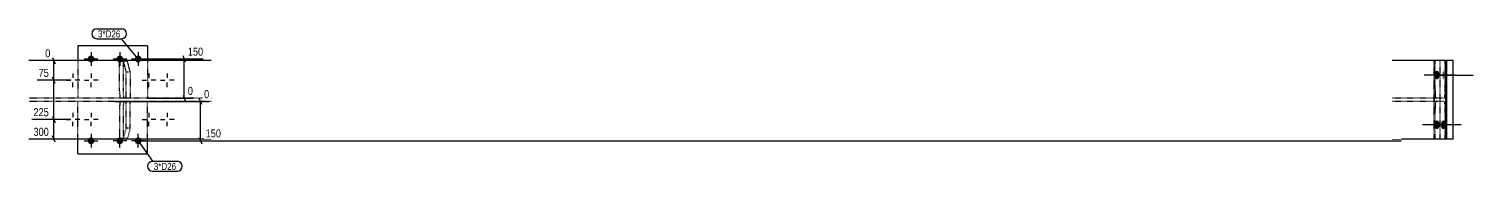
# Model space of a CAD drawing. Header units: millimetres. Extents: x 19 to 64856, y 9 to 4911.
# Drawn here: x 32486 to 37997, y 19 to 563 of the extents above; entities that cross this region are included whole.
import ezdxf

# ---------------------------------------------------------------- set-up
doc = ezdxf.new("R2010")
doc.units = ezdxf.units.MM
doc.linetypes.add('DXK_LINE_DOT2', pattern=[3.9198, 1.9599, -1.9599])
for name, color, linetype in [('MÅLSÆTNING', 7, 'Continuous'), ('STÅL', 7, 'Continuous'), ('TEKST', 7, 'Continuous')]:
    doc.layers.add(name, color=color, linetype=linetype)
doc.styles.add('Arial Narrow', font='ARIALN.TTF', dxfattribs={"height": 0.2})

msp = doc.modelspace()

# ---------------------------------------------------------------- hatches: boundary and pattern name
at = {"layer": 'STÅL', "linetype": 'Continuous'}
for points in [[(32736.4, 447.9, -1), (32710.4, 447.9, -1)], [(32846.4, 447.9, -1), (32820.4, 447.9, -1)], [(32916.4, 447.9, -1), (32890.4, 447.9, -1)], [(37868.9, 386.6), (37868.7, 383.2), (37868.1, 379.9), (37867.1, 376.9), (37865.7, 374.3), (37864.1, 372.3), (37862.3, 370.9), (37860.4, 370.2), (37858.4, 370.2), (37856.4, 370.9), (37854.6, 372.3), (37853, 374.3), (37851.7, 376.9), (37850.7, 379.9), (37850.1, 383.2), (37849.9, 386.6), (37850.1, 390), (37850.7, 393.3), (37851.7, 396.3), (37853, 398.9), (37854.6, 400.9), (37856.4, 402.3), (37858.4, 403), (37860.4, 403), (37862.3, 402.3), (37864.1, 400.9), (37865.7, 398.9), (37867.1, 396.3), (37868.1, 393.3), (37868.7, 390)], [(37884.9, 386.6), (37884.9, 383.2), (37884.8, 379.9), (37884.6, 376.9), (37884.3, 374.3), (37883.9, 372.3), (37883.6, 370.9), (37883.1, 370.2), (37882.7, 370.2), (37882.3, 370.9), (37881.9, 372.3), (37881.6, 374.3), (37881.3, 376.9), (37881.1, 379.9), (37881, 383.2), (37880.9, 386.6), (37881, 390), (37881.1, 393.3), (37881.3, 396.3), (37881.6, 398.9), (37881.9, 400.9), (37882.3, 402.3), (37882.7, 403), (37883.1, 403), (37883.6, 402.3), (37883.9, 400.9), (37884.3, 398.9), (37884.6, 396.3), (37884.8, 393.3), (37884.9, 390)], [(37868.9, 196.6), (37868.7, 193.2), (37868.1, 189.9), (37867.1, 186.9), (37865.7, 184.3), (37864.1, 182.3), (37862.3, 180.9), (37860.4, 180.2), (37858.4, 180.2), (37856.4, 180.9), (37854.6, 182.3), (37853, 184.3), (37851.7, 186.9), (37850.7, 189.9), (37850.1, 193.2), (37849.9, 196.6), (37850.1, 200), (37850.7, 203.3), (37851.7, 206.3), (37853, 208.9), (37854.6, 210.9), (37856.4, 212.3), (37858.4, 213), (37860.4, 213), (37862.3, 212.3), (37864.1, 210.9), (37865.7, 208.9), (37867.1, 206.3), (37868.1, 203.3), (37868.7, 200)], [(37891.7, 196.6), (37891.5, 193.2), (37890.9, 189.9), (37890, 186.9), (37888.8, 184.3), (37887.3, 182.3), (37885.7, 180.9), (37883.9, 180.2), (37882.1, 180.2), (37880.3, 180.9), (37878.6, 182.3), (37877.2, 184.3), (37875.9, 186.9), (37875, 189.9), (37874.5, 193.2), (37874.3, 196.6), (37874.5, 200), (37875, 203.3), (37875.9, 206.3), (37877.2, 208.9), (37878.6, 210.9), (37880.3, 212.3), (37882.1, 213), (37883.9, 213), (37885.7, 212.3), (37887.3, 210.9), (37888.8, 208.9), (37890, 206.3), (37890.9, 203.3), (37891.5, 200)], [(32736.4, 135.4, -1), (32710.4, 135.4, -1)], [(32820.4, 135.4, -1), (32846.4, 135.4, -1)], [(32890.4, 135.4, -1), (32916.4, 135.4, -1)]]:
    msp.add_hatch(color=96, dxfattribs=at).paths.add_polyline_path(points)

# ---------------------------------------------------------------- linework, layer by layer
at = {"layer": 'MÅLSÆTNING', "color": 7, "linetype": 'Continuous'}
for p, q in [((32911.4, 447.9), (33151.3, 447.9)), ((33084, 435.9), (33074.4, 459.9)), ((33079.2, 297.9), (33079.2, 447.9)), ((32646.3, 366.6), (32517.5, 366.6)), ((32586.6, 354.6), (32577, 378.6)), ((32813.9, 285.4), (33174.4, 285.4)), ((32937.1, 297.9), (33112.3, 297.9)), ((33074.4, 309.9), (33084, 285.9)), ((33146.1, 273.4), (33136.5, 297.4)), ((33141.3, 135.4), (33141.3, 285.4)), ((32577, 228.6), (32586.6, 204.6)), ((32646.3, 216.6), (32498, 216.6)), ((32581.8, 141.6), (32581.8, 216.6)), ((32625.8, 141.6), (32498, 141.6)), ((32586.6, 129.6), (32577, 153.6)), ((32911.4, 135.4), (37722.5, 135.4)), ((33136.5, 147.4), (33146.1, 123.4))]:
    msp.add_line(p, q, dxfattribs=at)
at = {"layer": 'STÅL', "color": 2, "linetype": 'Continuous'}
for p, q in [((32938.4, 497.9), (32673.4, 497.9)), ((32673.4, 497.9), (32673.4, 441.6)), ((32938.4, 497.9), (32938.4, 441.6)), ((33182.3, 441.6), (32486.3, 441.6)), ((37893.3, 441.6), (37687.7, 441.6)), ((37893.3, 441.6), (37895.7, 441.6)), ((37893.3, 141.6), (37893.3, 441.6)), ((37920.5, 441.6), (37895.7, 441.6)), ((37895.7, 441.6), (37895.7, 141.6)), ((37920.5, 141.6), (37920.5, 441.6)), ((33182.3, 141.6), (32486.3, 141.6)), ((32673.4, 85.4), (32673.4, 141.6)), ((32938.4, 85.4), (32938.4, 141.6)), ((37893.3, 141.6), (37687.7, 141.6)), ((37920.5, 141.6), (37893.3, 141.6)), ((32673.4, 85.4), (32938.4, 85.4))]:
    msp.add_line(p, q, dxfattribs=at)
at = {"layer": 'STÅL', "color": 7, "linetype": 'DXK_LINE_DOT2'}
for p, q in [((32673.4, 441.6), (32673.4, 297.9)), ((32938.4, 441.6), (32938.4, 297.9)), ((37846.7, 441.6), (37846.7, 141.6)), ((37893.3, 441.6), (37846.7, 441.6)), ((37849.1, 141.6), (37849.1, 441.6)), ((37851.9, 324.9), (37851.9, 441.6)), ((37871.5, 141.6), (37871.5, 441.6)), ((37890.5, 324.9), (37890.5, 441.6)), ((32832.3, 325.2), (32832.3, 438.2)), ((32863, 438.2), (32832.3, 438.2)), ((32847.2, 325.2), (32847.2, 438.2)), ((32858, 398.2), (32848.1, 438.2)), ((32858, 298.2), (32858, 398.2)), ((32858, 398.2), (32872.9, 398.2)), ((32872.9, 398.2), (32863, 438.2)), ((32872.9, 398.2), (32872.9, 298.2)), ((32673.4, 297.9), (32486.3, 297.9)), ((32673.4, 285.4), (32486.3, 285.4)), ((32938.4, 297.9), (32673.4, 297.9)), ((32938.4, 285.4), (32673.4, 285.4)), ((32673.4, 141.6), (32673.4, 285.4)), ((32832.3, 325.2), (32832.4, 316.8)), ((32832.4, 316.8), (32832.9, 309.3)), ((32832.9, 309.3), (32833.6, 303.3)), ((32833.6, 279.9), (32832.9, 273.9)), ((32833.6, 303.3), (32834.5, 299.5)), ((32834.5, 283.7), (32833.6, 279.9)), ((32834.5, 299.5), (32835.6, 298.2)), ((32835.6, 285.1), (32834.5, 283.7)), ((32872.9, 298.2), (32835.6, 298.2)), ((32872.9, 285.1), (32835.6, 285.1)), ((32847.3, 316.8), (32847.2, 325.2)), ((32847.8, 309.3), (32847.3, 316.8)), ((32848.5, 303.3), (32847.8, 309.3)), ((32847.8, 273.9), (32848.5, 279.9)), ((32849.4, 299.5), (32848.5, 303.3)), ((32848.5, 279.9), (32849.4, 283.7)), ((32850.4, 298.2), (32849.4, 299.5)), ((32849.4, 283.7), (32850.4, 285.1)), ((32858, 185.1), (32858, 285.1)), ((32872.9, 185.1), (32872.9, 285.1)), ((33182.3, 297.9), (32938.4, 297.9)), ((32938.4, 141.6), (32938.4, 285.4)), ((33182.3, 285.4), (32938.4, 285.4)), ((37887.2, 297.9), (37687.7, 297.9)), ((37887.2, 285.4), (37687.7, 285.4)), ((37851.9, 324.9), (37852.1, 314.5)), ((37852.1, 314.5), (37852.8, 305.8)), ((37852.8, 277.4), (37852.1, 268.7)), ((37852.8, 305.8), (37853.9, 299.9)), ((37853.9, 283.3), (37852.8, 277.4)), ((37853.9, 299.9), (37855.2, 297.9)), ((37855.2, 285.4), (37853.9, 283.3)), ((37887.2, 297.9), (37888.5, 299.9)), ((37888.5, 283.3), (37887.2, 285.4)), ((37888.5, 299.9), (37889.6, 305.8)), ((37889.6, 277.4), (37888.5, 283.3)), ((37889.6, 305.8), (37890.3, 314.5)), ((37890.3, 268.7), (37889.6, 277.4)), ((37890.3, 314.5), (37890.5, 324.9)), ((32832.4, 266.4), (32832.3, 258.1)), ((32832.3, 258.1), (32832.3, 145.1)), ((32832.9, 273.9), (32832.4, 266.4)), ((32847.2, 258.1), (32847.3, 266.4)), ((32847.2, 145.1), (32847.2, 258.1)), ((32847.3, 266.4), (32847.8, 273.9)), ((37852.1, 268.7), (37851.9, 258.4)), ((37851.9, 141.6), (37851.9, 258.4)), ((37890.5, 258.4), (37890.3, 268.7)), ((37890.5, 141.6), (37890.5, 258.4)), ((32848.1, 145.1), (32858, 185.1)), ((32858, 185.1), (32872.9, 185.1)), ((32872.9, 185.1), (32863, 145.1)), ((32832.3, 145.1), (32863, 145.1)), ((37893.3, 141.6), (37846.7, 141.6))]:
    msp.add_line(p, q, dxfattribs=at)
at = {"layer": 'STÅL', "color": 96, "linetype": 'Continuous'}
for p, q in [((32697.4, 447.9), (32749.4, 447.9)), ((32723.4, 473.9), (32723.4, 421.9)), ((32807.4, 447.9), (32859.4, 447.9)), ((32833.4, 473.9), (32833.4, 421.9)), ((32877.4, 447.9), (32929.4, 447.9)), ((32903.4, 473.9), (32903.4, 421.9)), ((32654.3, 392.6), (32654.3, 375.3)), ((32724.3, 392.6), (32724.3, 375.3)), ((32944.3, 392.6), (32944.3, 375.3)), ((33014.3, 392.6), (33014.3, 375.3)), ((37927.9, 386.6), (37809.7, 386.6)), ((37849.2, 386.6), (37997.1, 386.6)), ((32628.3, 366.6), (32645.6, 366.6)), ((32654.3, 340.6), (32654.3, 357.9)), ((32680.3, 366.6), (32663, 366.6)), ((32698.3, 366.6), (32715.6, 366.6)), ((32724.3, 340.6), (32724.3, 357.9)), ((32750.3, 366.6), (32733, 366.6)), ((32918.3, 366.6), (32935.6, 366.6)), ((32944.3, 340.6), (32944.3, 357.9)), ((32970.3, 366.6), (32953, 366.6)), ((32988.3, 366.6), (33005.6, 366.6)), ((33014.3, 340.6), (33014.3, 357.9)), ((33040.3, 366.6), (33023, 366.6)), ((32654.3, 242.6), (32654.3, 225.3)), ((32724.3, 242.6), (32724.3, 225.3)), ((32944.3, 242.6), (32944.3, 225.3)), ((33014.3, 242.6), (33014.3, 225.3)), ((32628.3, 216.6), (32645.6, 216.6)), ((32654.3, 190.6), (32654.3, 207.9)), ((32680.3, 216.6), (32663, 216.6)), ((32698.3, 216.6), (32715.6, 216.6)), ((32724.3, 190.6), (32724.3, 207.9)), ((32750.3, 216.6), (32733, 216.6)), ((32918.3, 216.6), (32935.6, 216.6)), ((32944.3, 190.6), (32944.3, 207.9)), ((32970.3, 216.6), (32953, 216.6)), ((32988.3, 216.6), (33005.6, 216.6)), ((33014.3, 190.6), (33014.3, 207.9)), ((33040.3, 216.6), (33023, 216.6)), ((37951.5, 196.6), (37803.6, 196.6)), ((37927.9, 196.6), (37809.7, 196.6)), ((32697.4, 135.4), (32749.4, 135.4)), ((32723.4, 161.4), (32723.4, 109.4)), ((32859.4, 135.4), (32807.4, 135.4)), ((32833.4, 109.4), (32833.4, 161.4)), ((32929.4, 135.4), (32877.4, 135.4)), ((32903.4, 109.4), (32903.4, 161.4))]:
    msp.add_line(p, q, dxfattribs=at)

# ---------------------------------------------------------------- wipeouts: each hides what was drawn before it
at = {"color": 0}
for points in [[(32835.4, 530.3), (32835.4, 558.3), (32750.1, 558.3), (32750.1, 530.3)], [(33048.1, 24), (33048.1, 52), (32962.9, 52), (32962.9, 24)]]:
    msp.add_wipeout(points, dxfattribs=at).dxf.layer = 'TEKST'

# ---------------------------------------------------------------- next in the draw order: wipeouts: each hides what was drawn before it
at = {"color": 0, "linetype": 'Continuous'}
for points in [[(33157.7, 454.3), (33157.7, 499.1), (33086.4, 499.1), (33086.4, 454.3)], [(33118.7, 304.3), (33118.7, 349.1), (33086.4, 349.1), (33086.4, 304.3)], [(33180.8, 291.8), (33180.8, 336.6), (33148.5, 336.6), (33148.5, 291.8)], [(32568.7, 223), (32568.7, 267.8), (32497.4, 267.8), (32497.4, 223)], [(32568.7, 148), (32568.7, 192.8), (32497.4, 192.8), (32497.4, 148)], [(37723.1, 141.8), (37723.1, 186.6), (33154.4, 186.6), (33154.4, 141.8)]]:
    msp.add_wipeout(points, dxfattribs=at).dxf.layer = 'MÅLSÆTNING'
at = {"color": 0}
for points in [[(32835.4, 530.3), (32835.4, 558.3), (32750.1, 558.3), (32750.1, 530.3)], [(33048.1, 24), (33048.1, 52), (32962.9, 52), (32962.9, 24)]]:
    msp.add_wipeout(points, dxfattribs=at).dxf.layer = 'TEKST'

# ---------------------------------------------------------------- next in the draw order: linework, layer by layer
at = {"layer": 'MÅLSÆTNING', "color": 7, "linetype": 'Continuous'}
for p, q in [((32581.8, 216.6), (32581.8, 366.6)), ((32577, 228.6), (32586.6, 204.6)), ((32646.3, 216.6), (32498, 216.6))]:
    msp.add_line(p, q, dxfattribs=at)
at = {"layer": 'TEKST', "color": 7, "linetype": 'Continuous'}
for p, q in [((32745.3, 563.1), (32840.2, 563.1)), ((32745.3, 525.5), (32840.2, 525.5)), ((32903.4, 447.9), (32840.2, 525.5)), ((32903.4, 135.4), (32958.1, 56.8)), ((32958.1, 56.8), (33052.9, 56.8)), ((32958.1, 19.2), (33052.9, 19.2))]:
    msp.add_line(p, q, dxfattribs=at)
for centre, start, end in [((32745.3, 544.3), 90, 270), ((32840.2, 544.3), 270, 90), ((32958.1, 38), 90, 270), ((33052.9, 38), 270, 90)]:
    msp.add_arc(centre, 18.8, start, end, dxfattribs=at)

# ---------------------------------------------------------------- next in the draw order: texts
at = {"layer": 'MÅLSÆTNING', "color": 3, "linetype": 'Continuous', "style": 'Arial Narrow'}
for s, height, p in [('150', 30.54, (33092.8, 460.7)), ('0', 30.5, (33092.8, 310.7)), ('0', 30.5, (33154.9, 298.2)), ('225', 30.54, (32503.8, 229.4)), ('300', 30.54, (32503.8, 154.4)), ('150', 30.54, (33160.8, 148.2))]:
    msp.add_text(s, height=height, dxfattribs=at).set_placement(p)
at = {"layer": 'TEKST', "color": 3, "style": 'Arial Narrow'}
for p in [(32750.1, 530.3), (32962.9, 24)]:
    msp.add_text('3*D26', height=26.72, dxfattribs=at).set_placement(p)

# ---------------------------------------------------------------- next in the draw order: wipeouts: each hides what was drawn before it
at = {"color": 0, "linetype": 'Continuous'}
msp.add_wipeout([(32568.7, 373), (32568.7, 417.8), (32516.9, 417.8), (32516.9, 373)], dxfattribs=at).dxf.layer = 'MÅLSÆTNING'

# ---------------------------------------------------------------- next in the draw order: linework, layer by layer
at = {"layer": 'MÅLSÆTNING', "color": 7, "linetype": 'Continuous'}
for p, q in [((32592.4, 441.6), (32548.7, 441.6)), ((32577, 453.6), (32586.6, 429.6)), ((32581.8, 366.6), (32581.8, 441.6)), ((32646.3, 366.6), (32517.5, 366.6)), ((32586.6, 354.6), (32577, 378.6))]:
    msp.add_line(p, q, dxfattribs=at)

# ---------------------------------------------------------------- next in the draw order: texts
at = {"layer": 'MÅLSÆTNING', "color": 3, "linetype": 'Continuous', "style": 'Arial Narrow'}
msp.add_text('75', height=30.54, dxfattribs=at).set_placement((32523.3, 379.4))

# ---------------------------------------------------------------- next in the draw order: wipeouts: each hides what was drawn before it
at = {"color": 0, "linetype": 'Continuous'}
msp.add_wipeout([(32574.6, 448), (32574.6, 492.8), (32542.3, 492.8), (32542.3, 448)], dxfattribs=at).dxf.layer = 'MÅLSÆTNING'

# ---------------------------------------------------------------- next in the draw order: texts
at = {"layer": 'MÅLSÆTNING', "color": 3, "linetype": 'Continuous', "style": 'Arial Narrow'}
msp.add_text('0', height=30.5, dxfattribs=at).set_placement((32548.7, 454.4))

doc.saveas('drawing.dxf')
